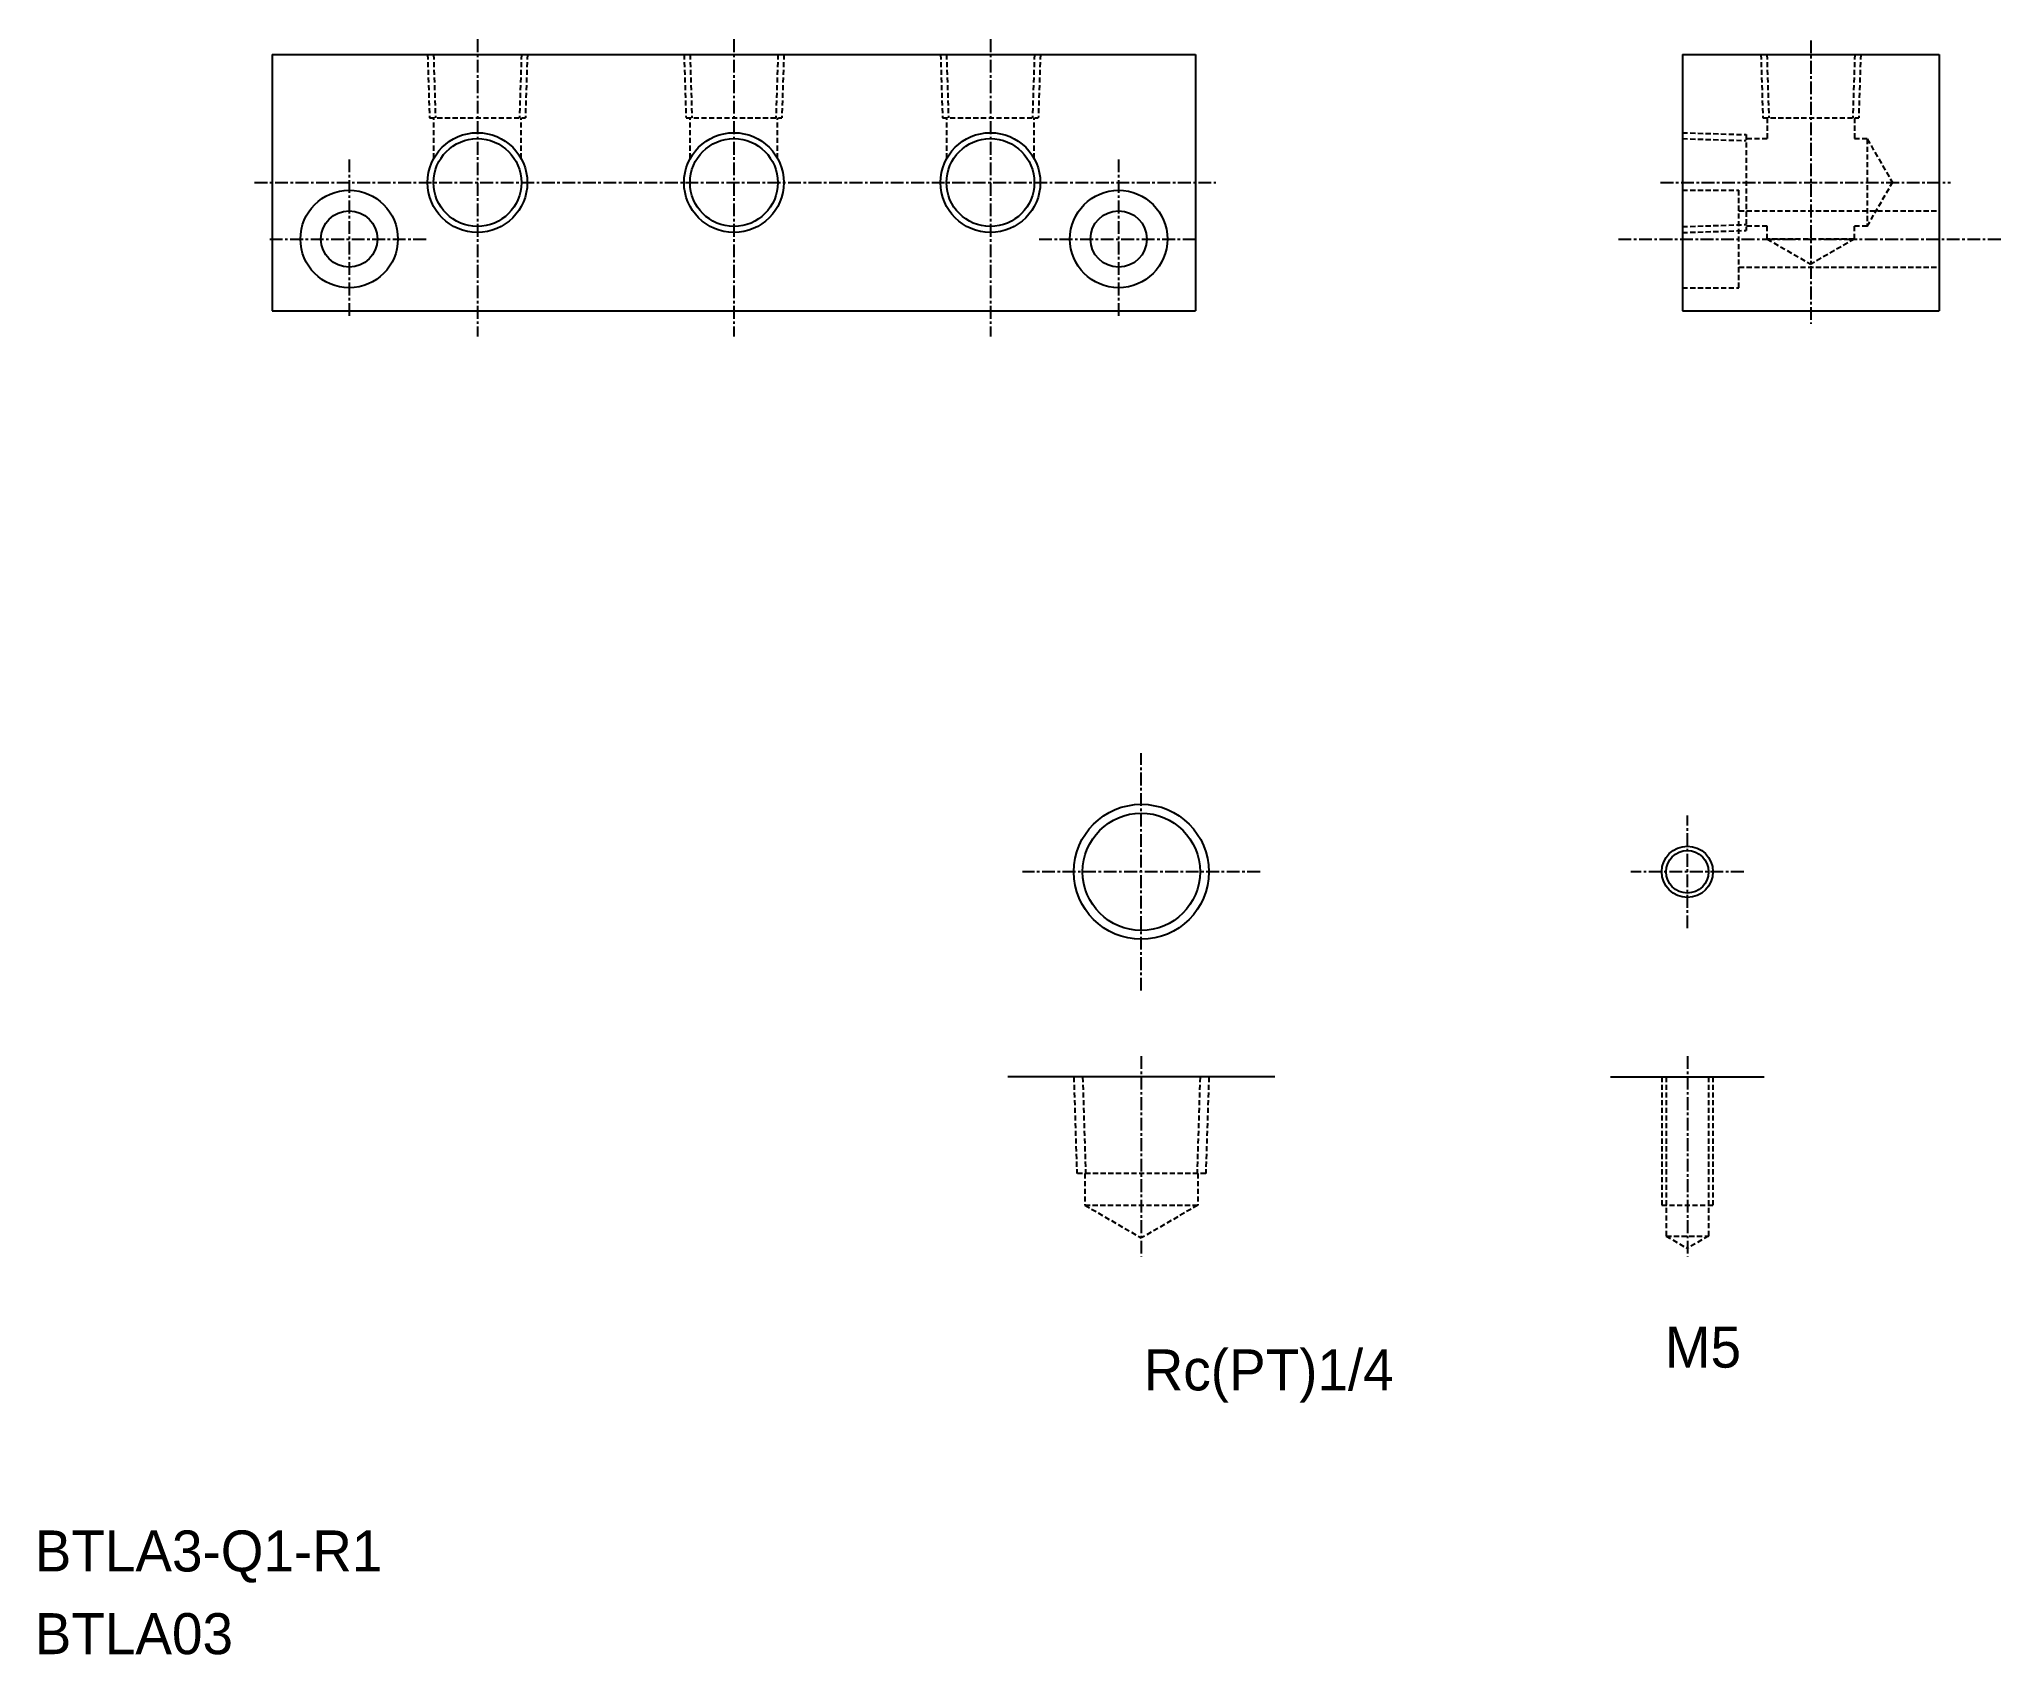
# Model space of a CAD drawing. Extents: x 4754 to 4946, y 19628 to 19786.
import ezdxf
from ezdxf.enums import TextEntityAlignment as Align

# ---------------------------------------------------------------- set-up
doc = ezdxf.new("R2010")
doc.units = 0
doc.linetypes.add('CENTER', pattern=[2, 1.25, -0.25, 0.25, -0.25])
doc.linetypes.add('DASHED', pattern=[0.75, 0.5, -0.25])
doc.layers.get('0').update_dxf_attribs({"linetype": 'CONTINUOUS'})
doc.layers.add('CENTER', color=1, linetype='CENTER')

msp = doc.modelspace()

# ---------------------------------------------------------------- linework, layer by layer
at = {"color": 7, "linetype": 'CONTINUOUS'}
for p, q in [((4776.99, 19784.27), (4866.99, 19784.27)), ((4776.99, 19784.27), (4776.99, 19759.27)), ((4866.99, 19784.27), (4866.99, 19759.27)), ((4914.45, 19784.27), (4939.45, 19784.27)), ((4914.45, 19784.27), (4914.45, 19759.27)), ((4939.45, 19784.27), (4939.45, 19759.27)), ((4776.99, 19759.27), (4866.99, 19759.27)), ((4914.45, 19759.27), (4939.45, 19759.27)), ((4874.7, 19684.59), (4848.7, 19684.59)), ((4907.42, 19684.59), (4922.42, 19684.59))]:
    msp.add_line(p, q, dxfattribs=at)
at = {"color": 3, "linetype": 'DASHED'}
for p, q in [((4792.13, 19784.27), (4792.32, 19778.07)), ((4792.71, 19784.27), (4792.9, 19778.07)), ((4801.28, 19784.27), (4801.08, 19778.07)), ((4801.86, 19784.27), (4801.66, 19778.07)), ((4817.13, 19784.27), (4817.32, 19778.07)), ((4817.71, 19784.27), (4817.9, 19778.07)), ((4826.28, 19784.27), (4826.08, 19778.07)), ((4826.86, 19784.27), (4826.66, 19778.07)), ((4842.13, 19784.27), (4842.32, 19778.07)), ((4842.71, 19784.27), (4842.9, 19778.07)), ((4851.28, 19784.27), (4851.08, 19778.07)), ((4851.86, 19784.27), (4851.66, 19778.07)), ((4922.09, 19784.27), (4922.28, 19778.07)), ((4922.67, 19784.27), (4922.86, 19778.07)), ((4931.24, 19784.27), (4931.04, 19778.07)), ((4931.82, 19784.27), (4931.62, 19778.07)), ((4792.32, 19778.07), (4801.66, 19778.07)), ((4792.74, 19774.13), (4792.74, 19778.07)), ((4801.24, 19774.13), (4801.24, 19778.07)), ((4817.32, 19778.07), (4826.66, 19778.07)), ((4817.74, 19774.13), (4817.74, 19778.07)), ((4826.24, 19774.13), (4826.24, 19778.07)), ((4842.32, 19778.07), (4851.66, 19778.07)), ((4842.74, 19774.13), (4842.74, 19778.07)), ((4851.24, 19774.13), (4851.24, 19778.07)), ((4922.28, 19778.07), (4931.62, 19778.07)), ((4922.7, 19778.07), (4922.7, 19776.02)), ((4931.2, 19778.07), (4931.2, 19776.02)), ((4914.45, 19776.63), (4920.65, 19776.44)), ((4914.45, 19776.05), (4920.65, 19775.86)), ((4920.65, 19776.44), (4920.65, 19767.1)), ((4922.7, 19776.02), (4920.65, 19776.02)), ((4932.45, 19776.02), (4931.2, 19776.02)), ((4932.45, 19776.02), (4932.45, 19767.52)), ((4932.45, 19776.02), (4934.91, 19771.77)), ((4932.45, 19767.52), (4934.91, 19771.77)), ((4914.45, 19771.02), (4919.95, 19771.02)), ((4919.95, 19761.52), (4919.95, 19771.02)), ((4914.45, 19767.48), (4920.65, 19767.68)), ((4919.95, 19769.02), (4939.45, 19769.02)), ((4922.7, 19767.52), (4920.65, 19767.52)), ((4922.7, 19766.27), (4922.7, 19767.52)), ((4931.2, 19766.27), (4931.2, 19767.52)), ((4932.45, 19767.52), (4931.2, 19767.52)), ((4914.45, 19766.9), (4920.65, 19767.1)), ((4931.2, 19766.27), (4922.7, 19766.27)), ((4922.7, 19766.27), (4926.95, 19763.81)), ((4931.2, 19766.27), (4926.95, 19763.81)), ((4919.95, 19763.52), (4939.45, 19763.52)), ((4914.45, 19761.52), (4919.95, 19761.52)), ((4855.12, 19684.59), (4855.41, 19675.19)), ((4855.98, 19684.59), (4856.27, 19675.19)), ((4867.42, 19684.59), (4867.13, 19675.19)), ((4868.28, 19684.59), (4867.98, 19675.19)), ((4912.42, 19684.59), (4912.42, 19672.09)), ((4912.86, 19684.59), (4912.86, 19669.09)), ((4916.99, 19684.59), (4916.99, 19669.09)), ((4917.42, 19684.59), (4917.42, 19672.09)), ((4867.98, 19675.19), (4855.41, 19675.19)), ((4856.2, 19675.19), (4856.2, 19672.09)), ((4867.2, 19675.19), (4867.2, 19672.09)), ((4856.2, 19672.09), (4861.7, 19668.91)), ((4856.2, 19672.09), (4867.2, 19672.09)), ((4867.2, 19672.09), (4861.7, 19668.91)), ((4912.42, 19672.09), (4917.42, 19672.09)), ((4912.86, 19669.09), (4914.92, 19667.89)), ((4912.86, 19669.09), (4916.99, 19669.09)), ((4916.99, 19669.09), (4914.92, 19667.89))]:
    msp.add_line(p, q, dxfattribs=at)
for p, q in [((4914.45, 19778.02), (4914.45, 19778.02)), ((4914.45, 19771.77), (4914.45, 19771.77))]:
    msp.add_line(p, q)
at = {"color": 3, "linetype": 'CONTINUOUS'}
for centre, radius in [((4796.99, 19771.77), 4.86), ((4821.99, 19771.77), 4.86), ((4846.99, 19771.77), 4.86), ((4861.7, 19704.59), 6.58), ((4914.92, 19704.59), 2.5)]:
    msp.add_circle(centre, radius, dxfattribs=at)
at = {"color": 7, "linetype": 'CONTINUOUS'}
for centre, radius in [((4796.99, 19771.77), 4.28), ((4821.99, 19771.77), 4.28), ((4846.99, 19771.77), 4.28), ((4784.49, 19766.27), 4.75), ((4859.49, 19766.27), 4.75), ((4784.49, 19766.27), 2.75), ((4859.49, 19766.27), 2.75), ((4861.7, 19704.59), 5.72), ((4914.92, 19704.59), 2.07)]:
    msp.add_circle(centre, radius, dxfattribs=at)
at = {"layer": 'CENTER', "color": 1, "linetype": 'CENTER'}
for p, q in [((4796.99, 19785.74), (4796.99, 19756.77)), ((4821.99, 19785.74), (4821.99, 19756.77)), ((4846.99, 19785.74), (4846.99, 19756.77)), ((4926.95, 19785.63), (4926.95, 19757.99)), ((4784.49, 19774.02), (4784.49, 19758.52)), ((4859.49, 19774.02), (4859.49, 19758.52)), ((4775.27, 19771.77), (4868.97, 19771.77)), ((4912.31, 19771.77), (4940.57, 19771.77)), ((4776.74, 19766.27), (4792.24, 19766.27)), ((4851.74, 19766.27), (4867.24, 19766.27)), ((4908.21, 19766.27), (4945.56, 19766.27)), ((4861.7, 19693.01), (4861.7, 19716.16)), ((4914.92, 19699.09), (4914.92, 19710.09)), ((4873.28, 19704.59), (4850.12, 19704.59)), ((4920.42, 19704.59), (4909.42, 19704.59)), ((4861.7, 19686.62), (4861.7, 19667.09)), ((4914.92, 19686.62), (4914.92, 19667.09))]:
    msp.add_line(p, q, dxfattribs=at)

# ---------------------------------------------------------------- texts
at = {"color": 7, "linetype": 'CONTINUOUS'}
for s, p in [('M5', (4920.16, 19658.26)), ('Rc(PT)1/4', (4886.3, 19656.04))]:
    msp.add_text(s, height=4, dxfattribs=at).set_placement(p, align=Align.MIDDLE_RIGHT)
for s, p in [('BTLA3-Q1-R1', (4753.84, 19636.39)), ('BTLA03', (4753.84, 19628.33))]:
    msp.add_text(s, height=4, dxfattribs=at).set_placement(p)

doc.saveas('drawing.dxf')
